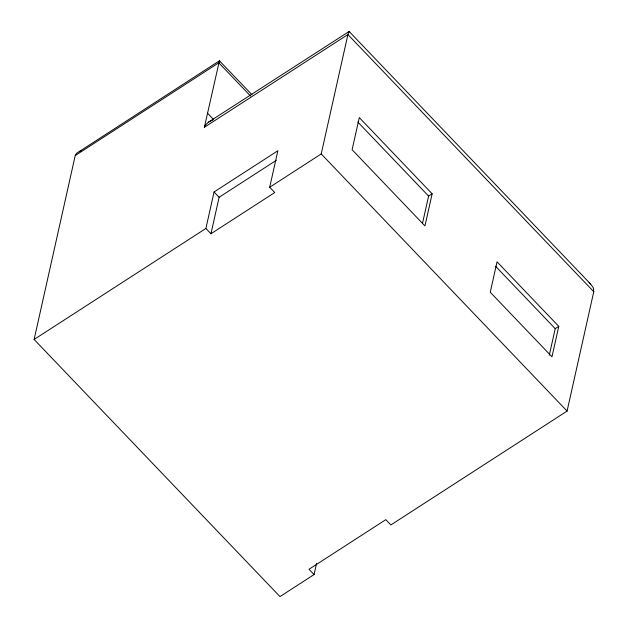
<?xml version="1.0" encoding="UTF-8"?>
<svg xmlns="http://www.w3.org/2000/svg" width="628" height="628" viewBox="0 0 628 628"><rect width="100%" height="100%" fill="white"/><g stroke="black" fill="none" stroke-linecap="round" stroke-linejoin="round"><path stroke-width="0.94" d="M252.016 94.789L219.415 60.798L76.522 153.334L75.234 155.548L34.124 339.458L279.978 596.6L314.071 574.573L309.007 569.282L385.804 519.662L390.867 524.953L567.084 411.089L593.766 291.698L593.374 287.875L590.571 283.997L349.121 31.455L208.284 122.264L205.081 125.506L204.367 127.303L347.912 34.548L348.909 31.4M204.367 127.303L219.415 60.798M205.898 228.459L214.054 191.98L277.859 150.751L269.702 187.238L274.758 192.529L210.961 233.749L205.898 228.459L34.124 339.458M210.961 233.749L219.117 197.271L276.367 160.273M269.702 187.238L321.222 153.946L347.912 34.548L593.766 291.698M314.071 574.573L316.591 563.277M422.463 223.497L428.594 196.085L432.143 193.793L359.295 117.601L352.112 149.747L424.952 225.931L432.143 193.793M549.28 355.267L555.223 328.664L558.771 326.372L497.054 261.821L490.256 292.232L551.973 356.783L558.771 326.372M75.234 155.548L218.787 62.792L250.58 96.045M208.284 122.264L212.916 119.995M79.254 151.481L81.114 150.728M589.072 282.741L590.571 283.997M357.772 122.005L428.594 196.085M495.516 266.217L555.223 328.664M321.222 153.946L567.084 411.089M207.523 113.181L213.614 119.563M214.054 191.98L219.117 197.271M349.121 31.455L349.262 32.075M219.549 60.83L219.682 61.96"/></g></svg>
